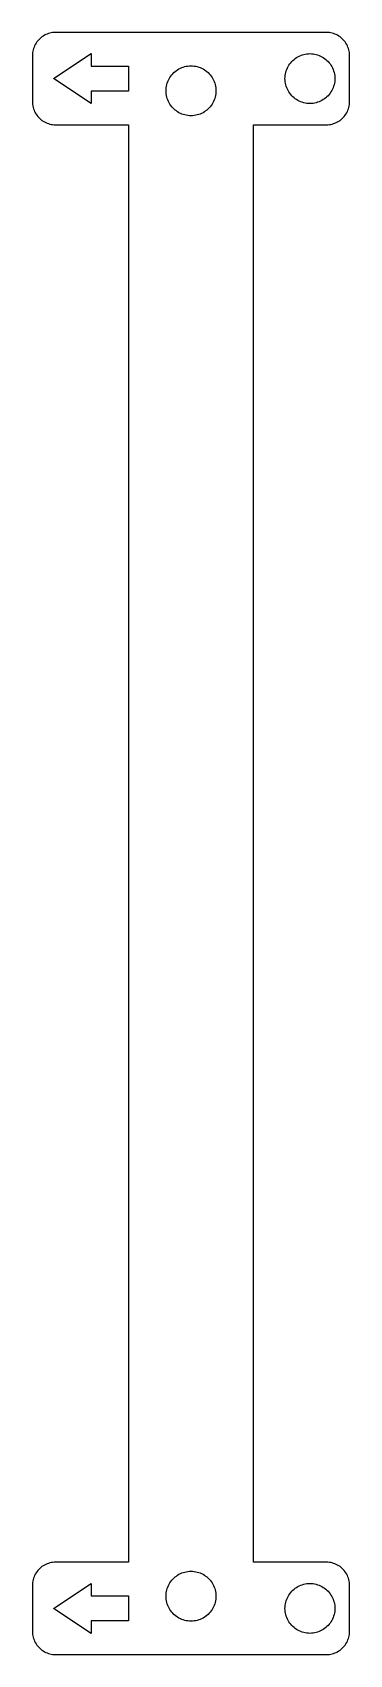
# Model space of a CAD drawing. Header units: metres. Extents: x -13 to 13, y -65 to 65.
import ezdxf

# ---------------------------------------------------------------- set-up
doc = ezdxf.new("R2010")
doc.units = ezdxf.units.M

msp = doc.modelspace()

# ---------------------------------------------------------------- linework, layer by layer
for p, q in [((-10.8521, 64.9457), (-10.9682, 64.942)), ((-10.8471, 64.9455), (-10.8521, 64.9457)), ((10.8471, 64.9457), (-10.8471, 64.9457)), ((-10.8471, 64.9457), (-10.8471, 64.9455)), ((10.8521, 64.9457), (10.8471, 64.9455)), ((10.8471, 64.9455), (10.8471, 64.9457)), ((10.9682, 64.942), (10.8521, 64.9457)), ((-12.6095, 63.6689), (-12.6419, 63.5574)), ((-12.5702, 63.7781), (-12.6095, 63.6689)), ((-12.5241, 63.8846), (-12.5702, 63.7781)), ((-12.4714, 63.9881), (-12.5241, 63.8846)), ((-12.4123, 64.088), (-12.4714, 63.9881)), ((-12.3471, 64.184), (-12.4123, 64.088)), ((-12.2759, 64.2757), (-12.3471, 64.184)), ((-12.1992, 64.3628), (-12.2759, 64.2757)), ((-12.1171, 64.4449), (-12.1992, 64.3628)), ((-12.03, 64.5216), (-12.1171, 64.4449)), ((-11.9383, 64.5928), (-12.03, 64.5216)), ((-11.8423, 64.658), (-11.9383, 64.5928)), ((-11.7424, 64.7171), (-11.8423, 64.658)), ((-11.6389, 64.7698), (-11.7424, 64.7171)), ((-11.5324, 64.8159), (-11.6389, 64.7698)), ((-11.4232, 64.8553), (-11.5324, 64.8159)), ((-11.3117, 64.8876), (-11.4232, 64.8553)), ((-11.1984, 64.913), (-11.3117, 64.8876)), ((-11.0837, 64.9311), (-11.1984, 64.913)), ((-10.9682, 64.942), (-11.0837, 64.9311)), ((11.0837, 64.9311), (10.9682, 64.942)), ((11.1984, 64.913), (11.0837, 64.9311)), ((11.3117, 64.8876), (11.1984, 64.913)), ((11.4232, 64.8553), (11.3117, 64.8876)), ((11.5324, 64.8159), (11.4232, 64.8553)), ((11.6389, 64.7698), (11.5324, 64.8159)), ((11.7424, 64.7171), (11.6389, 64.7698)), ((11.8423, 64.658), (11.7424, 64.7171)), ((11.9383, 64.5928), (11.8423, 64.658)), ((12.03, 64.5216), (11.9383, 64.5928)), ((12.1171, 64.4449), (12.03, 64.5216)), ((12.1992, 64.3628), (12.1171, 64.4449)), ((12.2759, 64.2757), (12.1992, 64.3628)), ((12.3471, 64.184), (12.2759, 64.2757)), ((12.4123, 64.088), (12.3471, 64.184)), ((12.4714, 63.9881), (12.4123, 64.088)), ((12.5241, 63.8846), (12.4714, 63.9881)), ((12.5702, 63.7781), (12.5241, 63.8846)), ((12.6095, 63.6689), (12.5702, 63.7781)), ((12.6419, 63.5574), (12.6095, 63.6689)), ((-12.6963, 63.2139), (-12.7, 63.0979)), ((-12.7, 63.0979), (-12.6998, 63.0928)), ((-12.6998, 63.0928), (-12.7, 63.0928)), ((-12.7, 63.0928), (-12.7, 59.4072)), ((-12.6854, 63.3295), (-12.6963, 63.2139)), ((-12.6673, 63.4441), (-12.6854, 63.3295)), ((-12.6419, 63.5574), (-12.6673, 63.4441)), ((-11, 61.25), (-8, 63.25)), ((-8, 63.25), (-8, 62.25)), ((7.83838, 62.3203), (7.90892, 62.4241)), ((7.90892, 62.4241), (7.98584, 62.5233)), ((7.98584, 62.5233), (8.06882, 62.6174)), ((8.06882, 62.6174), (8.15756, 62.7062)), ((8.15756, 62.7062), (8.25169, 62.7892)), ((8.25169, 62.7892), (8.35085, 62.8661)), ((8.35085, 62.8661), (8.45464, 62.9366)), ((8.45464, 62.9366), (8.56265, 63.0005)), ((8.56265, 63.0005), (8.67447, 63.0574)), ((8.67447, 63.0574), (8.78964, 63.1073)), ((8.78964, 63.1073), (8.9077, 63.1498)), ((8.9077, 63.1498), (9.02821, 63.1848)), ((9.02821, 63.1848), (9.15068, 63.2122)), ((9.15068, 63.2122), (9.27463, 63.2318)), ((9.27463, 63.2318), (9.39957, 63.2436)), ((9.39957, 63.2436), (9.52499, 63.2476)), ((9.52499, 63.2476), (9.65042, 63.2436)), ((9.65042, 63.2436), (9.77536, 63.2318)), ((9.77536, 63.2318), (9.89931, 63.2122)), ((9.89931, 63.2122), (10.0218, 63.1848)), ((10.0218, 63.1848), (10.1423, 63.1498)), ((10.1423, 63.1498), (10.2603, 63.1073)), ((10.2603, 63.1073), (10.3755, 63.0574)), ((10.3755, 63.0574), (10.4873, 63.0005)), ((10.4873, 63.0005), (10.5954, 62.9366)), ((10.5954, 62.9366), (10.6991, 62.8661)), ((10.6991, 62.8661), (10.7983, 62.7892)), ((10.7983, 62.7892), (10.8924, 62.7062)), ((10.8924, 62.7062), (10.9812, 62.6174)), ((10.9812, 62.6174), (11.0641, 62.5233)), ((11.0641, 62.5233), (11.1411, 62.4241)), ((11.1411, 62.4241), (11.2116, 62.3203)), ((12.6673, 63.4441), (12.6419, 63.5574)), ((12.6854, 63.3295), (12.6673, 63.4441)), ((12.6963, 63.2139), (12.6854, 63.3295)), ((12.7, 63.0979), (12.6963, 63.2139)), ((12.6998, 63.0928), (12.7, 63.0979)), ((12.7, 63.0928), (12.6998, 63.0928)), ((12.7, 59.4072), (12.7, 63.0928)), ((-8, 59.25), (-11, 61.25)), ((-8, 62.25), (-5, 62.25)), ((-5, 62.25), (-5, 60.25)), ((-1.8573, 61.0075), (-1.80745, 61.1226)), ((-1.80745, 61.1226), (-1.75049, 61.2345)), ((-1.75049, 61.2345), (-1.6866, 61.3425)), ((-1.6866, 61.3425), (-1.61607, 61.4462)), ((-1.61607, 61.4462), (-1.53915, 61.5454)), ((-1.53915, 61.5454), (-1.45616, 61.6395)), ((-1.45616, 61.6395), (-1.36743, 61.7283)), ((-1.36743, 61.7283), (-1.2733, 61.8112)), ((-1.2733, 61.8112), (-1.17413, 61.8882)), ((-1.17413, 61.8882), (-1.07034, 61.9587)), ((-1.07034, 61.9587), (-0.962326, 62.0226)), ((-0.962326, 62.0226), (-0.850525, 62.0796)), ((-0.850525, 62.0796), (-0.735352, 62.1294)), ((-0.735352, 62.1294), (-0.617279, 62.1719)), ((-0.617279, 62.1719), (-0.496765, 62.2069)), ((-0.496765, 62.2069), (-0.374298, 62.2343)), ((-0.374298, 62.2343), (-0.250351, 62.2539)), ((-0.250351, 62.2539), (-0.125427, 62.2657)), ((-0.125427, 62.2657), (0, 62.2697)), ((0, 62.2697), (0.125427, 62.2657)), ((0.125427, 62.2657), (0.250351, 62.2539)), ((0.250351, 62.2539), (0.374298, 62.2343)), ((0.374298, 62.2343), (0.496765, 62.2069)), ((0.496765, 62.2069), (0.617279, 62.1719)), ((0.617279, 62.1719), (0.735352, 62.1294)), ((0.735352, 62.1294), (0.850525, 62.0796)), ((0.850525, 62.0796), (0.962326, 62.0226)), ((0.962326, 62.0226), (1.07034, 61.9587)), ((1.07034, 61.9587), (1.17413, 61.8882)), ((1.17413, 61.8882), (1.2733, 61.8112)), ((1.2733, 61.8112), (1.36743, 61.7283)), ((1.36743, 61.7283), (1.45616, 61.6395)), ((1.45616, 61.6395), (1.53915, 61.5454)), ((1.53915, 61.5454), (1.61607, 61.4462)), ((1.61607, 61.4462), (1.6866, 61.3425)), ((1.6866, 61.3425), (1.75049, 61.2345)), ((1.75049, 61.2345), (1.80745, 61.1226)), ((1.80745, 61.1226), (1.8573, 61.0075)), ((7.52742, 61.25), (7.53136, 61.3754)), ((7.53136, 61.1246), (7.52742, 61.25)), ((7.53136, 61.3754), (7.54317, 61.5004)), ((7.54317, 60.9996), (7.53136, 61.1246)), ((7.54317, 61.5004), (7.56281, 61.6243)), ((7.56281, 61.6243), (7.59018, 61.7468)), ((7.59018, 61.7468), (7.62518, 61.8673)), ((7.62518, 61.8673), (7.66769, 61.9854)), ((7.66769, 61.9854), (7.71753, 62.1005)), ((7.71753, 62.1005), (7.77451, 62.2123)), ((7.77451, 62.2123), (7.83838, 62.3203)), ((11.2116, 62.3203), (11.2755, 62.2123)), ((11.2755, 62.2123), (11.3325, 62.1005)), ((11.3325, 62.1005), (11.3823, 61.9854)), ((11.3823, 61.9854), (11.4248, 61.8673)), ((11.4248, 61.8673), (11.4598, 61.7468)), ((11.4598, 61.7468), (11.4872, 61.6243)), ((11.4872, 61.6243), (11.5068, 61.5004)), ((11.5068, 61.5004), (11.5186, 61.3754)), ((11.5186, 61.1246), (11.5068, 60.9996)), ((11.5186, 61.3754), (11.5226, 61.25)), ((11.5226, 61.25), (11.5186, 61.1246)), ((-5, 60.25), (-8, 60.25)), ((-8, 60.25), (-8, 59.25)), ((-1.99757, 60.2721), (-1.99362, 60.3975)), ((-1.99362, 60.1467), (-1.99757, 60.2721)), ((-1.99362, 60.3975), (-1.98181, 60.5225)), ((-1.98181, 60.0217), (-1.99362, 60.1467)), ((-1.98181, 60.5225), (-1.96219, 60.6464)), ((-1.96219, 59.8978), (-1.98181, 60.0217)), ((-1.96219, 60.6464), (-1.93481, 60.7689)), ((-1.93481, 59.7753), (-1.96219, 59.8978)), ((-1.93481, 60.7689), (-1.8998, 60.8894)), ((-1.8998, 59.6548), (-1.93481, 59.7753)), ((-1.8998, 60.8894), (-1.8573, 61.0075)), ((1.8573, 61.0075), (1.8998, 60.8894)), ((1.8998, 60.8894), (1.93481, 60.7689)), ((1.93481, 59.7753), (1.8998, 59.6548)), ((1.93481, 60.7689), (1.96219, 60.6464)), ((1.96219, 59.8978), (1.93481, 59.7753)), ((1.96219, 60.6464), (1.98181, 60.5225)), ((1.98181, 60.0217), (1.96219, 59.8978)), ((1.98181, 60.5225), (1.99362, 60.3975)), ((1.99362, 60.1467), (1.98181, 60.0217)), ((1.99362, 60.3975), (1.99757, 60.2721)), ((1.99757, 60.2721), (1.99362, 60.1467)), ((7.56281, 60.8757), (7.54317, 60.9996)), ((7.59018, 60.7532), (7.56281, 60.8757)), ((7.62518, 60.6327), (7.59018, 60.7532)), ((7.66769, 60.5146), (7.62518, 60.6327)), ((7.71753, 60.3995), (7.66769, 60.5146)), ((7.77451, 60.2877), (7.71753, 60.3995)), ((7.83838, 60.1797), (7.77451, 60.2877)), ((7.90892, 60.0759), (7.83838, 60.1797)), ((7.98584, 59.9767), (7.90892, 60.0759)), ((8.06882, 59.8826), (7.98584, 59.9767)), ((8.15756, 59.7938), (8.06882, 59.8826)), ((8.25169, 59.7108), (8.15756, 59.7938)), ((10.8924, 59.7938), (10.7983, 59.7108)), ((10.9812, 59.8826), (10.8924, 59.7938)), ((11.0641, 59.9767), (10.9812, 59.8826)), ((11.1411, 60.0759), (11.0641, 59.9767)), ((11.2116, 60.1797), (11.1411, 60.0759)), ((11.2755, 60.2877), (11.2116, 60.1797)), ((11.3325, 60.3995), (11.2755, 60.2877)), ((11.3823, 60.5146), (11.3325, 60.3995)), ((11.4248, 60.6327), (11.3823, 60.5146)), ((11.4598, 60.7532), (11.4248, 60.6327)), ((11.4872, 60.8757), (11.4598, 60.7532)), ((11.5068, 60.9996), (11.4872, 60.8757)), ((-12.7, 59.4072), (-12.6998, 59.4072)), ((-12.6998, 59.4072), (-12.7, 59.4021)), ((-12.7, 59.4021), (-12.6963, 59.2861)), ((-12.6963, 59.2861), (-12.6854, 59.1705)), ((-12.6854, 59.1705), (-12.6673, 59.0559)), ((-12.6673, 59.0559), (-12.6419, 58.9426)), ((-12.6419, 58.9426), (-12.6095, 58.8311)), ((-12.6095, 58.8311), (-12.5702, 58.7219)), ((-12.5702, 58.7219), (-12.5241, 58.6154)), ((-12.5241, 58.6154), (-12.4714, 58.5119)), ((-12.4714, 58.5119), (-12.4123, 58.412)), ((-1.8573, 59.5367), (-1.8998, 59.6548)), ((-1.80745, 59.4216), (-1.8573, 59.5367)), ((-1.75049, 59.3098), (-1.80745, 59.4216)), ((-1.6866, 59.2018), (-1.75049, 59.3098)), ((-1.61607, 59.098), (-1.6866, 59.2018)), ((-1.53915, 58.9988), (-1.61607, 59.098)), ((-1.45616, 58.9047), (-1.53915, 58.9988)), ((-1.36743, 58.8159), (-1.45616, 58.9047)), ((-1.2733, 58.7329), (-1.36743, 58.8159)), ((-1.17413, 58.656), (-1.2733, 58.7329)), ((-1.07034, 58.5855), (-1.17413, 58.656)), ((-0.962326, 58.5216), (-1.07034, 58.5855)), ((-0.850525, 58.4646), (-0.962326, 58.5216)), ((-0.735352, 58.4148), (-0.850525, 58.4646)), ((0.850525, 58.4646), (0.735352, 58.4148)), ((0.962326, 58.5216), (0.850525, 58.4646)), ((1.07034, 58.5855), (0.962326, 58.5216)), ((1.17413, 58.656), (1.07034, 58.5855)), ((1.2733, 58.7329), (1.17413, 58.656)), ((1.36743, 58.8159), (1.2733, 58.7329)), ((1.45616, 58.9047), (1.36743, 58.8159)), ((1.53915, 58.9988), (1.45616, 58.9047)), ((1.61607, 59.098), (1.53915, 58.9988)), ((1.6866, 59.2018), (1.61607, 59.098)), ((1.75049, 59.3098), (1.6866, 59.2018)), ((1.80745, 59.4216), (1.75049, 59.3098)), ((1.8573, 59.5367), (1.80745, 59.4216)), ((1.8998, 59.6548), (1.8573, 59.5367)), ((8.35085, 59.6339), (8.25169, 59.7108)), ((8.45464, 59.5634), (8.35085, 59.6339)), ((8.56265, 59.4995), (8.45464, 59.5634)), ((8.67447, 59.4426), (8.56265, 59.4995)), ((8.78964, 59.3927), (8.67447, 59.4426)), ((8.9077, 59.3502), (8.78964, 59.3927)), ((9.02821, 59.3152), (8.9077, 59.3502)), ((9.15068, 59.2878), (9.02821, 59.3152)), ((9.27463, 59.2682), (9.15068, 59.2878)), ((9.39957, 59.2564), (9.27463, 59.2682)), ((9.52499, 59.2524), (9.39957, 59.2564)), ((9.65042, 59.2564), (9.52499, 59.2524)), ((9.77536, 59.2682), (9.65042, 59.2564)), ((9.89931, 59.2878), (9.77536, 59.2682)), ((10.0218, 59.3152), (9.89931, 59.2878)), ((10.1423, 59.3502), (10.0218, 59.3152)), ((10.2603, 59.3927), (10.1423, 59.3502)), ((10.3755, 59.4426), (10.2603, 59.3927)), ((10.4873, 59.4995), (10.3755, 59.4426)), ((10.5954, 59.5634), (10.4873, 59.4995)), ((10.6991, 59.6339), (10.5954, 59.5634)), ((10.7983, 59.7108), (10.6991, 59.6339)), ((12.4123, 58.412), (12.4714, 58.5119)), ((12.4714, 58.5119), (12.5241, 58.6154)), ((12.5241, 58.6154), (12.5702, 58.7219)), ((12.5702, 58.7219), (12.6095, 58.8311)), ((12.6095, 58.8311), (12.6419, 58.9426)), ((12.6419, 58.9426), (12.6673, 59.0559)), ((12.6673, 59.0559), (12.6854, 59.1705)), ((12.6854, 59.1705), (12.6963, 59.2861)), ((12.6963, 59.2861), (12.7, 59.4021)), ((12.7, 59.4021), (12.6998, 59.4072)), ((12.6998, 59.4072), (12.7, 59.4072)), ((-12.4123, 58.412), (-12.3471, 58.316)), ((-12.3471, 58.316), (-12.2759, 58.2243)), ((-12.2759, 58.2243), (-12.1992, 58.1372)), ((-12.1992, 58.1372), (-12.1171, 58.0551)), ((-12.1171, 58.0551), (-12.03, 57.9784)), ((-12.03, 57.9784), (-11.9383, 57.9072)), ((-11.9383, 57.9072), (-11.8423, 57.842)), ((-11.8423, 57.842), (-11.7424, 57.7829)), ((-11.7424, 57.7829), (-11.6389, 57.7302)), ((-11.6389, 57.7302), (-11.5324, 57.6841)), ((-11.5324, 57.6841), (-11.4232, 57.6447)), ((-11.4232, 57.6447), (-11.3117, 57.6124)), ((-11.3117, 57.6124), (-11.1984, 57.587)), ((-11.1984, 57.587), (-11.0837, 57.5689)), ((-11.0837, 57.5689), (-10.9682, 57.558)), ((-10.9682, 57.558), (-10.8521, 57.5543)), ((-10.8521, 57.5543), (-10.8471, 57.5545)), ((-10.8471, 57.5545), (-10.8471, 57.5543)), ((-10.8471, 57.5543), (-5, 57.5543)), ((-5, 57.5543), (-5, -57.5543)), ((-0.617279, 58.3723), (-0.735352, 58.4148)), ((-0.496765, 58.3373), (-0.617279, 58.3723)), ((-0.374298, 58.3099), (-0.496765, 58.3373)), ((-0.250351, 58.2903), (-0.374298, 58.3099)), ((-0.125427, 58.2785), (-0.250351, 58.2903)), ((0, 58.2745), (-0.125427, 58.2785)), ((0.125427, 58.2785), (0, 58.2745)), ((0.250351, 58.2903), (0.125427, 58.2785)), ((0.374298, 58.3099), (0.250351, 58.2903)), ((0.496765, 58.3373), (0.374298, 58.3099)), ((0.617279, 58.3723), (0.496765, 58.3373)), ((0.735352, 58.4148), (0.617279, 58.3723)), ((5, -57.5543), (5, 57.5543)), ((5, 57.5543), (10.8471, 57.5543)), ((10.8471, 57.5543), (10.8471, 57.5545)), ((10.8471, 57.5545), (10.8521, 57.5543)), ((10.8521, 57.5543), (10.9682, 57.558)), ((10.9682, 57.558), (11.0837, 57.5689)), ((11.0837, 57.5689), (11.1984, 57.587)), ((11.1984, 57.587), (11.3117, 57.6124)), ((11.3117, 57.6124), (11.4232, 57.6447)), ((11.4232, 57.6447), (11.5324, 57.6841)), ((11.5324, 57.6841), (11.6389, 57.7302)), ((11.6389, 57.7302), (11.7424, 57.7829)), ((11.7424, 57.7829), (11.8423, 57.842)), ((11.8423, 57.842), (11.9383, 57.9072)), ((11.9383, 57.9072), (12.03, 57.9784)), ((12.03, 57.9784), (12.1171, 58.0551)), ((12.1171, 58.0551), (12.1992, 58.1372)), ((12.1992, 58.1372), (12.2759, 58.2243)), ((12.2759, 58.2243), (12.3471, 58.316)), ((12.3471, 58.316), (12.4123, 58.412)), ((-12.4123, -58.412), (-12.4714, -58.5119)), ((-12.3471, -58.316), (-12.4123, -58.412)), ((-12.2759, -58.2243), (-12.3471, -58.316)), ((-12.1992, -58.1372), (-12.2759, -58.2243)), ((-12.1171, -58.0551), (-12.1992, -58.1372)), ((-12.03, -57.9784), (-12.1171, -58.0551)), ((-11.9383, -57.9072), (-12.03, -57.9784)), ((-11.8423, -57.842), (-11.9383, -57.9072)), ((-11.7424, -57.7829), (-11.8423, -57.842)), ((-11.6389, -57.7302), (-11.7424, -57.7829)), ((-11.5324, -57.6841), (-11.6389, -57.7302)), ((-11.4232, -57.6447), (-11.5324, -57.6841)), ((-11.3117, -57.6124), (-11.4232, -57.6447)), ((-11.1984, -57.587), (-11.3117, -57.6124)), ((-11.0837, -57.5689), (-11.1984, -57.587)), ((-10.9682, -57.558), (-11.0837, -57.5689)), ((-10.8521, -57.5543), (-10.9682, -57.558)), ((-10.8471, -57.5545), (-10.8521, -57.5543)), ((-5, -57.5543), (-10.8471, -57.5543)), ((-10.8471, -57.5543), (-10.8471, -57.5545)), ((-0.850525, -58.4646), (-0.735352, -58.4148)), ((-0.735352, -58.4148), (-0.617279, -58.3723)), ((-0.617279, -58.3723), (-0.496765, -58.3373)), ((-0.496765, -58.3373), (-0.374298, -58.3099)), ((-0.374298, -58.3099), (-0.250351, -58.2903)), ((-0.250351, -58.2903), (-0.125427, -58.2785)), ((-0.125427, -58.2785), (0, -58.2745)), ((0, -58.2745), (0.125427, -58.2785)), ((0.125427, -58.2785), (0.250351, -58.2903)), ((0.250351, -58.2903), (0.374298, -58.3099)), ((0.374298, -58.3099), (0.496765, -58.3373)), ((0.496765, -58.3373), (0.617279, -58.3723)), ((0.617279, -58.3723), (0.735352, -58.4148)), ((0.735352, -58.4148), (0.850525, -58.4646)), ((10.8471, -57.5543), (5, -57.5543)), ((10.8521, -57.5543), (10.8471, -57.5545)), ((10.8471, -57.5545), (10.8471, -57.5543)), ((10.9682, -57.558), (10.8521, -57.5543)), ((11.0837, -57.5689), (10.9682, -57.558)), ((11.1984, -57.587), (11.0837, -57.5689)), ((11.3117, -57.6124), (11.1984, -57.587)), ((11.4232, -57.6447), (11.3117, -57.6124)), ((11.5324, -57.6841), (11.4232, -57.6447)), ((11.6389, -57.7302), (11.5324, -57.6841)), ((11.7424, -57.7829), (11.6389, -57.7302)), ((11.8423, -57.842), (11.7424, -57.7829)), ((11.9383, -57.9072), (11.8423, -57.842)), ((12.03, -57.9784), (11.9383, -57.9072)), ((12.1171, -58.0551), (12.03, -57.9784)), ((12.1992, -58.1372), (12.1171, -58.0551)), ((12.2759, -58.2243), (12.1992, -58.1372)), ((12.3471, -58.316), (12.2759, -58.2243)), ((12.4123, -58.412), (12.3471, -58.316)), ((12.4714, -58.5119), (12.4123, -58.412)), ((-12.6963, -59.2861), (-12.7, -59.4021)), ((-12.7, -59.4021), (-12.6998, -59.4072)), ((-12.6998, -59.4072), (-12.7, -59.4072)), ((-12.7, -59.4072), (-12.7, -63.0928)), ((-12.6854, -59.1705), (-12.6963, -59.2861)), ((-12.6673, -59.0559), (-12.6854, -59.1705)), ((-12.6419, -58.9426), (-12.6673, -59.0559)), ((-12.6095, -58.8311), (-12.6419, -58.9426)), ((-12.5702, -58.7219), (-12.6095, -58.8311)), ((-12.5241, -58.6154), (-12.5702, -58.7219)), ((-12.4714, -58.5119), (-12.5241, -58.6154)), ((-11, -61.25), (-8, -59.25)), ((-8, -59.25), (-8, -60.25)), ((-1.93481, -59.7753), (-1.8998, -59.6548)), ((-1.8998, -59.6548), (-1.8573, -59.5367)), ((-1.8573, -59.5367), (-1.80745, -59.4216)), ((-1.80745, -59.4216), (-1.75049, -59.3098)), ((-1.75049, -59.3098), (-1.6866, -59.2018)), ((-1.6866, -59.2018), (-1.61607, -59.098)), ((-1.61607, -59.098), (-1.53915, -58.9988)), ((-1.53915, -58.9988), (-1.45616, -58.9047)), ((-1.45616, -58.9047), (-1.36743, -58.8159)), ((-1.36743, -58.8159), (-1.2733, -58.7329)), ((-1.2733, -58.7329), (-1.17413, -58.656)), ((-1.17413, -58.656), (-1.07034, -58.5855)), ((-1.07034, -58.5855), (-0.962326, -58.5216)), ((-0.962326, -58.5216), (-0.850525, -58.4646)), ((0.850525, -58.4646), (0.962326, -58.5216)), ((0.962326, -58.5216), (1.07034, -58.5855)), ((1.07034, -58.5855), (1.17413, -58.656)), ((1.17413, -58.656), (1.2733, -58.7329)), ((1.2733, -58.7329), (1.36743, -58.8159)), ((1.36743, -58.8159), (1.45616, -58.9047)), ((1.45616, -58.9047), (1.53915, -58.9988)), ((1.53915, -58.9988), (1.61607, -59.098)), ((1.61607, -59.098), (1.6866, -59.2018)), ((1.6866, -59.2018), (1.75049, -59.3098)), ((1.75049, -59.3098), (1.80745, -59.4216)), ((1.80745, -59.4216), (1.8573, -59.5367)), ((1.8573, -59.5367), (1.8998, -59.6548)), ((1.8998, -59.6548), (1.93481, -59.7753)), ((8.15756, -59.7938), (8.25169, -59.7108)), ((8.25169, -59.7108), (8.35085, -59.6339)), ((8.35085, -59.6339), (8.45464, -59.5634)), ((8.45464, -59.5634), (8.56265, -59.4995)), ((8.56265, -59.4995), (8.67447, -59.4426)), ((8.67447, -59.4426), (8.78964, -59.3927)), ((8.78964, -59.3927), (8.9077, -59.3502)), ((8.9077, -59.3502), (9.02821, -59.3152)), ((9.02821, -59.3152), (9.15068, -59.2878)), ((9.15068, -59.2878), (9.27463, -59.2682)), ((9.27463, -59.2682), (9.39957, -59.2564)), ((9.39957, -59.2564), (9.52499, -59.2524)), ((9.52499, -59.2524), (9.65042, -59.2564)), ((9.65042, -59.2564), (9.77536, -59.2682)), ((9.77536, -59.2682), (9.89931, -59.2878)), ((9.89931, -59.2878), (10.0218, -59.3152)), ((10.0218, -59.3152), (10.1423, -59.3502)), ((10.1423, -59.3502), (10.2603, -59.3927)), ((10.2603, -59.3927), (10.3755, -59.4426)), ((10.3755, -59.4426), (10.4873, -59.4995)), ((10.4873, -59.4995), (10.5954, -59.5634)), ((10.5954, -59.5634), (10.6991, -59.6339)), ((10.6991, -59.6339), (10.7983, -59.7108)), ((10.7983, -59.7108), (10.8924, -59.7938)), ((12.5241, -58.6154), (12.4714, -58.5119)), ((12.5702, -58.7219), (12.5241, -58.6154)), ((12.6095, -58.8311), (12.5702, -58.7219)), ((12.6419, -58.9426), (12.6095, -58.8311)), ((12.6673, -59.0559), (12.6419, -58.9426)), ((12.6854, -59.1705), (12.6673, -59.0559)), ((12.6963, -59.2861), (12.6854, -59.1705)), ((12.7, -59.4021), (12.6963, -59.2861)), ((12.6998, -59.4072), (12.7, -59.4021)), ((12.7, -59.4072), (12.6998, -59.4072)), ((12.7, -63.0928), (12.7, -59.4072)), ((-8, -60.25), (-5, -60.25)), ((-5, -60.25), (-5, -62.25)), ((-1.99757, -60.2721), (-1.99362, -60.1467)), ((-1.99362, -60.3975), (-1.99757, -60.2721)), ((-1.99362, -60.1467), (-1.98181, -60.0217)), ((-1.98181, -60.5225), (-1.99362, -60.3975)), ((-1.98181, -60.0217), (-1.96219, -59.8978)), ((-1.96219, -60.6464), (-1.98181, -60.5225)), ((-1.96219, -59.8978), (-1.93481, -59.7753)), ((-1.93481, -60.7689), (-1.96219, -60.6464)), ((-1.8998, -60.8894), (-1.93481, -60.7689)), ((-1.8573, -61.0075), (-1.8998, -60.8894)), ((-1.80745, -61.1226), (-1.8573, -61.0075)), ((1.8573, -61.0075), (1.80745, -61.1226)), ((1.8998, -60.8894), (1.8573, -61.0075)), ((1.93481, -60.7689), (1.8998, -60.8894)), ((1.93481, -59.7753), (1.96219, -59.8978)), ((1.96219, -60.6464), (1.93481, -60.7689)), ((1.96219, -59.8978), (1.98181, -60.0217)), ((1.98181, -60.5225), (1.96219, -60.6464)), ((1.98181, -60.0217), (1.99362, -60.1467)), ((1.99362, -60.3975), (1.98181, -60.5225)), ((1.99362, -60.1467), (1.99757, -60.2721)), ((1.99757, -60.2721), (1.99362, -60.3975)), ((7.53136, -61.1246), (7.54317, -60.9996)), ((7.54317, -60.9996), (7.56281, -60.8757)), ((7.56281, -60.8757), (7.59018, -60.7532)), ((7.59018, -60.7532), (7.62518, -60.6327)), ((7.62518, -60.6327), (7.66769, -60.5146)), ((7.66769, -60.5146), (7.71753, -60.3995)), ((7.71753, -60.3995), (7.77451, -60.2877)), ((7.77451, -60.2877), (7.83838, -60.1797)), ((7.83838, -60.1797), (7.90892, -60.0759)), ((7.90892, -60.0759), (7.98584, -59.9767)), ((7.98584, -59.9767), (8.06882, -59.8826)), ((8.06882, -59.8826), (8.15756, -59.7938)), ((10.8924, -59.7938), (10.9812, -59.8826)), ((10.9812, -59.8826), (11.0641, -59.9767)), ((11.0641, -59.9767), (11.1411, -60.0759)), ((11.1411, -60.0759), (11.2116, -60.1797)), ((11.2116, -60.1797), (11.2755, -60.2877)), ((11.2755, -60.2877), (11.3325, -60.3995)), ((11.3325, -60.3995), (11.3823, -60.5146)), ((11.3823, -60.5146), (11.4248, -60.6327)), ((11.4248, -60.6327), (11.4598, -60.7532)), ((11.4598, -60.7532), (11.4872, -60.8757)), ((11.4872, -60.8757), (11.5068, -60.9996)), ((11.5068, -60.9996), (11.5186, -61.1246)), ((-8, -63.25), (-11, -61.25)), ((-5, -62.25), (-8, -62.25)), ((-8, -62.25), (-8, -63.25)), ((-1.75049, -61.2345), (-1.80745, -61.1226)), ((-1.6866, -61.3425), (-1.75049, -61.2345)), ((-1.61607, -61.4462), (-1.6866, -61.3425)), ((-1.53915, -61.5454), (-1.61607, -61.4462)), ((-1.45616, -61.6395), (-1.53915, -61.5454)), ((-1.36743, -61.7283), (-1.45616, -61.6395)), ((-1.2733, -61.8112), (-1.36743, -61.7283)), ((-1.17413, -61.8882), (-1.2733, -61.8112)), ((-1.07034, -61.9587), (-1.17413, -61.8882)), ((-0.962326, -62.0226), (-1.07034, -61.9587)), ((-0.850525, -62.0796), (-0.962326, -62.0226)), ((-0.735352, -62.1294), (-0.850525, -62.0796)), ((-0.617279, -62.1719), (-0.735352, -62.1294)), ((-0.496765, -62.2069), (-0.617279, -62.1719)), ((-0.374298, -62.2343), (-0.496765, -62.2069)), ((-0.250351, -62.2539), (-0.374298, -62.2343)), ((-0.125427, -62.2657), (-0.250351, -62.2539)), ((0, -62.2697), (-0.125427, -62.2657)), ((0.125427, -62.2657), (0, -62.2697)), ((0.250351, -62.2539), (0.125427, -62.2657)), ((0.374298, -62.2343), (0.250351, -62.2539)), ((0.496765, -62.2069), (0.374298, -62.2343)), ((0.617279, -62.1719), (0.496765, -62.2069)), ((0.735352, -62.1294), (0.617279, -62.1719)), ((0.850525, -62.0796), (0.735352, -62.1294)), ((0.962326, -62.0226), (0.850525, -62.0796)), ((1.07034, -61.9587), (0.962326, -62.0226)), ((1.17413, -61.8882), (1.07034, -61.9587)), ((1.2733, -61.8112), (1.17413, -61.8882)), ((1.36743, -61.7283), (1.2733, -61.8112)), ((1.45616, -61.6395), (1.36743, -61.7283)), ((1.53915, -61.5454), (1.45616, -61.6395)), ((1.61607, -61.4462), (1.53915, -61.5454)), ((1.6866, -61.3425), (1.61607, -61.4462)), ((1.75049, -61.2345), (1.6866, -61.3425)), ((1.80745, -61.1226), (1.75049, -61.2345)), ((7.52742, -61.25), (7.53136, -61.1246)), ((7.53136, -61.3754), (7.52742, -61.25)), ((7.54317, -61.5004), (7.53136, -61.3754)), ((7.56281, -61.6243), (7.54317, -61.5004)), ((7.59018, -61.7468), (7.56281, -61.6243)), ((7.62518, -61.8673), (7.59018, -61.7468)), ((7.66769, -61.9854), (7.62518, -61.8673)), ((7.71753, -62.1005), (7.66769, -61.9854)), ((7.77451, -62.2123), (7.71753, -62.1005)), ((7.83838, -62.3203), (7.77451, -62.2123)), ((7.90892, -62.4241), (7.83838, -62.3203)), ((11.2116, -62.3203), (11.1411, -62.4241)), ((11.2755, -62.2123), (11.2116, -62.3203)), ((11.3325, -62.1005), (11.2755, -62.2123)), ((11.3823, -61.9854), (11.3325, -62.1005)), ((11.4248, -61.8673), (11.3823, -61.9854)), ((11.4598, -61.7468), (11.4248, -61.8673)), ((11.4872, -61.6243), (11.4598, -61.7468)), ((11.5068, -61.5004), (11.4872, -61.6243)), ((11.5186, -61.3754), (11.5068, -61.5004)), ((11.5186, -61.1246), (11.5226, -61.25)), ((11.5226, -61.25), (11.5186, -61.3754)), ((-12.7, -63.0928), (-12.6998, -63.0928)), ((-12.6998, -63.0928), (-12.7, -63.0979)), ((-12.7, -63.0979), (-12.6963, -63.2139)), ((-12.6963, -63.2139), (-12.6854, -63.3295)), ((-12.6854, -63.3295), (-12.6673, -63.4441)), ((-12.6673, -63.4441), (-12.6419, -63.5574)), ((-12.6419, -63.5574), (-12.6095, -63.6689)), ((7.98584, -62.5233), (7.90892, -62.4241)), ((8.06882, -62.6174), (7.98584, -62.5233)), ((8.15756, -62.7062), (8.06882, -62.6174)), ((8.25169, -62.7892), (8.15756, -62.7062)), ((8.35085, -62.8661), (8.25169, -62.7892)), ((8.45464, -62.9366), (8.35085, -62.8661)), ((8.56265, -63.0005), (8.45464, -62.9366)), ((8.67447, -63.0574), (8.56265, -63.0005)), ((8.78964, -63.1073), (8.67447, -63.0574)), ((8.9077, -63.1498), (8.78964, -63.1073)), ((9.02821, -63.1848), (8.9077, -63.1498)), ((9.15068, -63.2122), (9.02821, -63.1848)), ((9.27463, -63.2318), (9.15068, -63.2122)), ((9.39957, -63.2436), (9.27463, -63.2318)), ((9.52499, -63.2476), (9.39957, -63.2436)), ((9.65042, -63.2436), (9.52499, -63.2476)), ((9.77536, -63.2318), (9.65042, -63.2436)), ((9.89931, -63.2122), (9.77536, -63.2318)), ((10.0218, -63.1848), (9.89931, -63.2122)), ((10.1423, -63.1498), (10.0218, -63.1848)), ((10.2603, -63.1073), (10.1423, -63.1498)), ((10.3755, -63.0574), (10.2603, -63.1073)), ((10.4873, -63.0005), (10.3755, -63.0574)), ((10.5954, -62.9366), (10.4873, -63.0005)), ((10.6991, -62.8661), (10.5954, -62.9366)), ((10.7983, -62.7892), (10.6991, -62.8661)), ((10.8924, -62.7062), (10.7983, -62.7892)), ((10.9812, -62.6174), (10.8924, -62.7062)), ((11.0641, -62.5233), (10.9812, -62.6174)), ((11.1411, -62.4241), (11.0641, -62.5233)), ((12.6095, -63.6689), (12.6419, -63.5574)), ((12.6419, -63.5574), (12.6673, -63.4441)), ((12.6673, -63.4441), (12.6854, -63.3295)), ((12.6854, -63.3295), (12.6963, -63.2139)), ((12.6963, -63.2139), (12.7, -63.0979)), ((12.7, -63.0979), (12.6998, -63.0928)), ((12.6998, -63.0928), (12.7, -63.0928)), ((-12.6095, -63.6689), (-12.5702, -63.7781)), ((-12.5702, -63.7781), (-12.5241, -63.8846)), ((-12.5241, -63.8846), (-12.4714, -63.9881)), ((-12.4714, -63.9881), (-12.4123, -64.088)), ((-12.4123, -64.088), (-12.3471, -64.184)), ((-12.3471, -64.184), (-12.2759, -64.2757)), ((-12.2759, -64.2757), (-12.1992, -64.3628)), ((-12.1992, -64.3628), (-12.1171, -64.4449)), ((-12.1171, -64.4449), (-12.03, -64.5216)), ((-12.03, -64.5216), (-11.9383, -64.5928)), ((-11.9383, -64.5928), (-11.8423, -64.658)), ((-11.8423, -64.658), (-11.7424, -64.7171)), ((-11.7424, -64.7171), (-11.6389, -64.7698)), ((-11.6389, -64.7698), (-11.5324, -64.8159)), ((-11.5324, -64.8159), (-11.4232, -64.8553)), ((-11.4232, -64.8553), (-11.3117, -64.8876)), ((-11.3117, -64.8876), (-11.1984, -64.913)), ((-11.1984, -64.913), (-11.0837, -64.9311)), ((-11.0837, -64.9311), (-10.9682, -64.942)), ((-10.9682, -64.942), (-10.8521, -64.9457)), ((-10.8521, -64.9457), (-10.8471, -64.9455)), ((-10.8471, -64.9455), (-10.8471, -64.9457)), ((-10.8471, -64.9457), (10.8471, -64.9457)), ((10.8471, -64.9455), (10.8521, -64.9457)), ((10.8471, -64.9457), (10.8471, -64.9455)), ((10.8521, -64.9457), (10.9682, -64.942)), ((10.9682, -64.942), (11.0837, -64.9311)), ((11.0837, -64.9311), (11.1984, -64.913)), ((11.1984, -64.913), (11.3117, -64.8876)), ((11.3117, -64.8876), (11.4232, -64.8553)), ((11.4232, -64.8553), (11.5324, -64.8159)), ((11.5324, -64.8159), (11.6389, -64.7698)), ((11.6389, -64.7698), (11.7424, -64.7171)), ((11.7424, -64.7171), (11.8423, -64.658)), ((11.8423, -64.658), (11.9383, -64.5928)), ((11.9383, -64.5928), (12.03, -64.5216)), ((12.03, -64.5216), (12.1171, -64.4449)), ((12.1171, -64.4449), (12.1992, -64.3628)), ((12.1992, -64.3628), (12.2759, -64.2757)), ((12.2759, -64.2757), (12.3471, -64.184)), ((12.3471, -64.184), (12.4123, -64.088)), ((12.4123, -64.088), (12.4714, -63.9881)), ((12.4714, -63.9881), (12.5241, -63.8846)), ((12.5241, -63.8846), (12.5702, -63.7781)), ((12.5702, -63.7781), (12.6095, -63.6689))]:
    msp.add_line(p, q)

doc.saveas('drawing.dxf')
